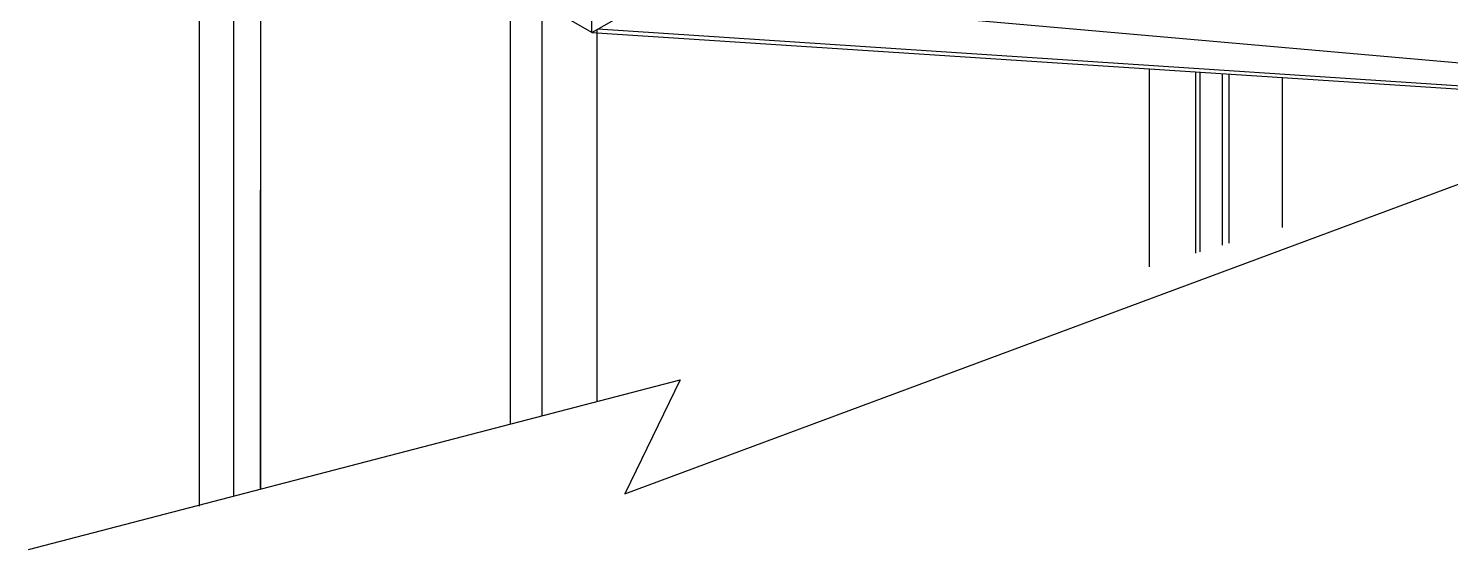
# Model space of a CAD drawing. Extents: x -5343388 to 7033982, y -486386 to 188356.
# Drawn here: x 599016 to 607072, y 8042 to 10995 of the extents above; entities that cross this region are included whole.
import ezdxf

# ---------------------------------------------------------------- set-up
doc = ezdxf.new("R2010")
doc.units = 0
doc.header["$MEASUREMENT"] = 0

msp = doc.modelspace()

# ---------------------------------------------------------------- linework, layer by layer
for p, q in [((602207.42857, 10971.92847, 0), (607395.48092, 13936.40615, 0)), ((602207.42857, 10971.92847, 0), (602207.42857, 11153.56481, 0)), ((607144.9554, 10797.27407, 0), (602601.50471, 11197.10545, 0)), ((602207.42857, 10971.92847, 0), (601977.56674, 11104.63926, 0)), ((602207.42857, 10971.92847, 0), (607370.84646, 10636.40515, 0)), ((607395.48092, 10650.62787, 0), (602241.34335, 10991.50918, 0))]:
    msp.add_line(p, q)
at = {"color": 6}
for p, q in [((599982.67122, 12410.838, 0), (599982.67122, 8694.0856, 0)), ((600177.62187, 12201.6902, 0), (600177.62187, 8769.82338, 0)), ((600330.65547, 12209.9292, 0), (600330.65547, 8384.53703, 0)), ((601745.20393, 11393.23927, 0), (601745.20393, 8753.28083, 0)), ((601924.75259, 11289.5768, 0), (601924.75259, 8800.08549, 0)), ((602235.59194, 10988.18861, 0), (602235.59194, 8881.11494, 0)), ((605365.23119, 10766.73175, 0), (605365.23119, 9644.20479, 0)), ((605626.96096, 10749.72433, 0), (605626.96096, 9721.99971, 0)), ((605650.8418, 10748.17253, 0), (605650.8418, 9729.09791, 0)), ((605777.32672, 10739.95343, 0), (605777.32672, 9766.69349, 0)), ((605816.62959, 10737.3995, 0), (605816.62959, 9778.37563, 0)), ((606117.94552, 10717.81973, 0), (606117.94552, 9867.9369, 0)), ((600330.65547, 8384.53703, 0), (600330.65547, 10078.84766, 0)), ((600177.62187, 8769.82338, 0), (600177.62187, 8344.64431, 0)), ((599982.67122, 8694.0856, 0), (599982.67122, 8288.2079, 0))]:
    msp.add_line(p, q, dxfattribs=at)
at = {"color": 0}
for p, q in [((602393.59972, 8358.50971, 0), (607809.27571, 10370.65734, 0)), ((599016.00144, 8041.83367, 0), (602707.45365, 9004.11962, 0)), ((602707.45365, 9004.11962, 0), (602393.59972, 8358.50971, 0))]:
    msp.add_line(p, q, dxfattribs=at)

doc.saveas('drawing.dxf')
